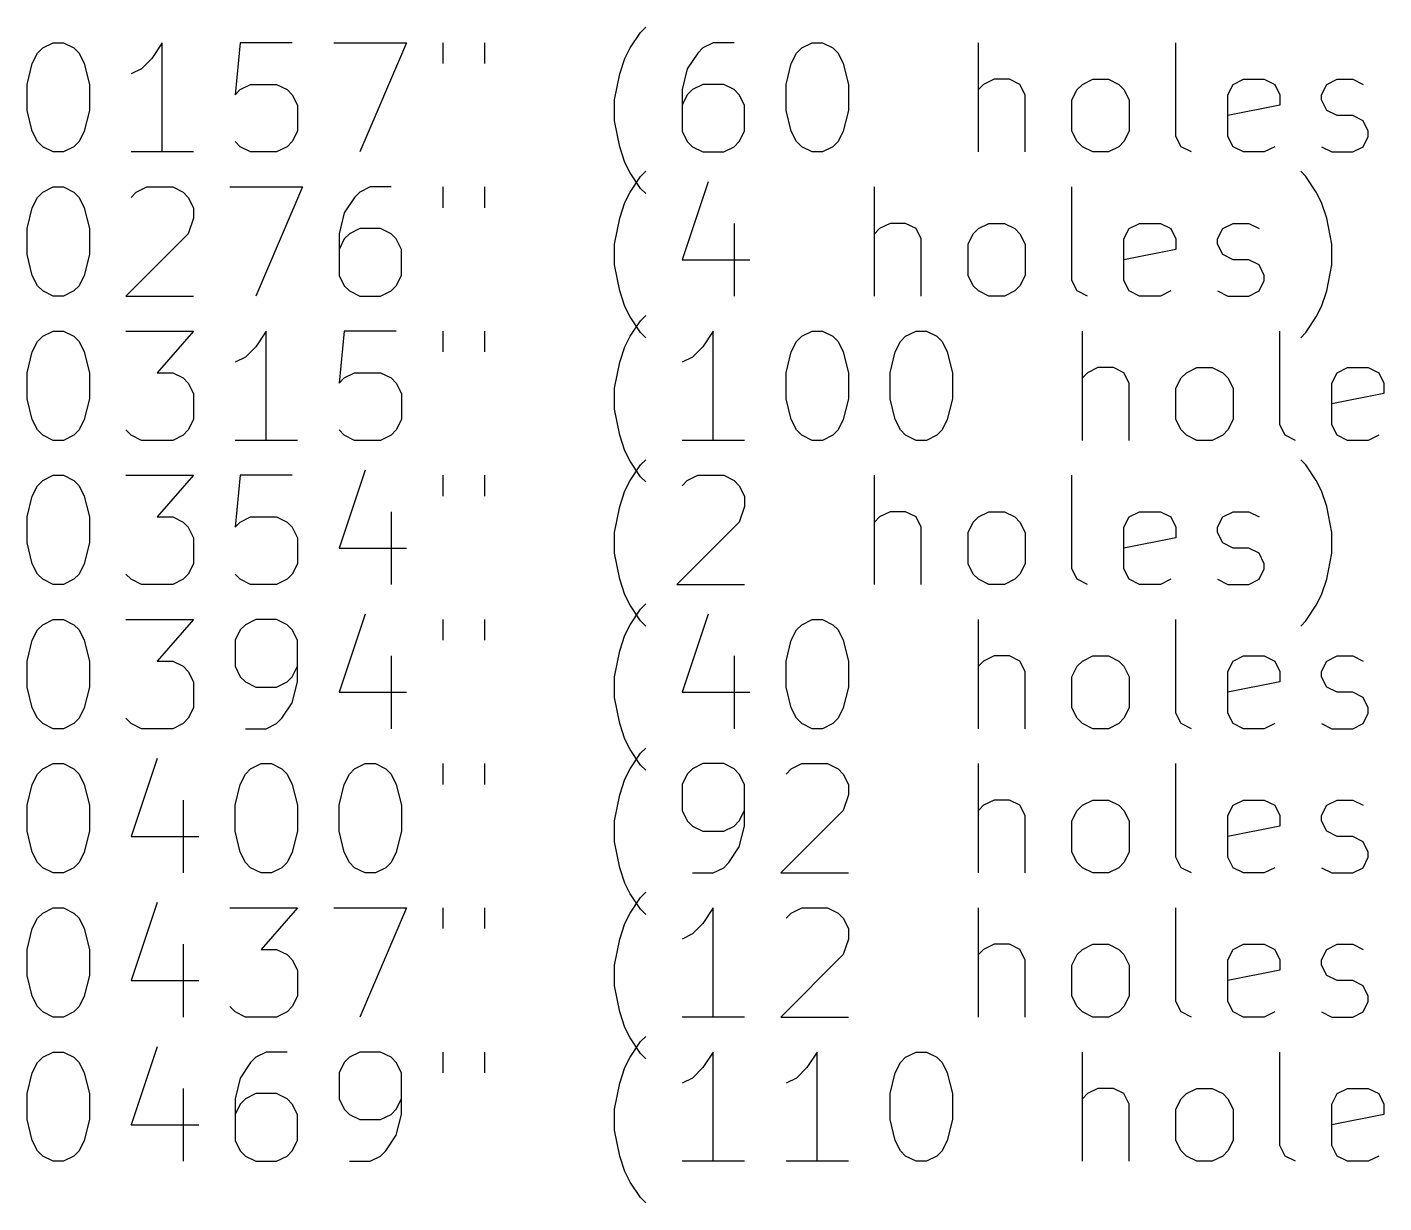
# Model space of a CAD drawing. Extents: x 123 to 224, y -186 to -61.
# Drawn here: x 149.06 to 173.92, y -186.49 to -164.96 of the extents above; entities that cross this region are included whole.
import ezdxf

# ---------------------------------------------------------------- set-up
doc = ezdxf.new("R2010")
doc.units = 0
doc.layers.add('BLACK', color=7, linetype='CONTINUOUS')

msp = doc.modelspace()

# ---------------------------------------------------------------- linework, layer by layer
at = {"layer": 'BLACK', "linetype": 'CONTINUOUS'}
for p, q in [((160.29614, -165.056861), (160.391379, -164.961623)), ((149.343758, -165.342576), (149.534234, -165.247338)), ((149.534234, -165.247338), (149.724711, -165.247338)), ((149.724711, -165.247338), (149.915187, -165.342576)), ((151.534234, -165.247338), (151.343758, -165.533052)), ((151.534234, -167.247338), (151.534234, -165.247338)), ((152.962806, -165.247338), (152.867568, -166.199719)), ((153.915187, -165.247338), (152.962806, -165.247338)), ((154.677092, -165.247338), (156.010425, -165.247338)), ((156.010425, -165.247338), (155.153282, -167.247338)), ((156.677092, -165.247338), (156.677092, -165.62829)), ((157.438997, -165.247338), (157.438997, -165.62829)), ((160.105664, -165.342576), (160.29614, -165.056861)), ((161.629473, -165.247338), (161.438997, -165.342576)), ((162.010426, -165.247338), (161.629473, -165.247338)), ((163.248521, -165.342576), (163.438997, -165.247338)), ((163.438997, -165.247338), (163.629474, -165.247338)), ((163.629474, -165.247338), (163.81995, -165.342576)), ((166.486617, -167.247338), (166.486617, -165.247338)), ((170.105665, -166.961623), (170.105665, -165.247338)), ((149.153282, -165.62829), (149.24852, -165.437814)), ((149.24852, -165.437814), (149.343758, -165.342576)), ((149.915187, -165.342576), (150.010425, -165.437814)), ((150.010425, -165.437814), (150.105663, -165.62829)), ((151.343758, -165.533052), (151.153282, -165.723528)), ((159.915188, -165.818766), (160.010426, -165.533052)), ((160.010426, -165.533052), (160.105664, -165.342576)), ((161.343759, -165.437814), (161.153283, -165.723528)), ((161.438997, -165.342576), (161.343759, -165.437814)), ((163.058045, -165.62829), (163.153283, -165.437814)), ((163.153283, -165.437814), (163.248521, -165.342576)), ((163.81995, -165.342576), (163.915188, -165.437814)), ((163.915188, -165.437814), (164.010426, -165.62829)), ((149.058044, -166.009242), (149.153282, -165.62829)), ((150.105663, -165.62829), (150.200901, -166.009242)), ((151.153282, -165.723528), (150.962806, -165.818766)), ((161.153283, -165.723528), (161.058045, -166.10448)), ((162.962807, -166.009242), (163.058045, -165.62829)), ((164.010426, -165.62829), (164.105664, -166.009242)), ((149.058044, -166.485433), (149.058044, -166.009242)), ((150.200901, -166.009242), (150.200901, -166.485433)), ((152.962806, -166.10448), (153.153282, -166.009242)), ((153.153282, -166.009242), (153.629473, -166.009242)), ((153.629473, -166.009242), (153.819949, -166.10448)), ((159.81995, -166.294957), (159.915188, -165.818766)), ((161.438997, -166.009242), (161.248521, -166.10448)), ((161.81995, -166.009242), (161.438997, -166.009242)), ((162.010426, -166.10448), (161.81995, -166.009242)), ((162.962807, -166.485433), (162.962807, -166.009242)), ((164.105664, -166.009242), (164.105664, -166.485433)), ((166.581855, -166.009242), (166.486617, -166.10448)), ((166.772331, -165.914004), (166.581855, -166.009242)), ((167.058046, -165.914004), (166.772331, -165.914004)), ((167.248522, -166.009242), (167.058046, -165.914004)), ((167.34376, -166.199719), (167.248522, -166.009242)), ((168.296141, -166.10448), (168.391379, -166.009242)), ((168.391379, -166.009242), (168.581855, -165.914004)), ((168.581855, -165.914004), (168.86757, -165.914004)), ((168.86757, -165.914004), (169.058046, -166.009242)), ((169.058046, -166.009242), (169.153284, -166.10448)), ((171.058046, -166.199719), (171.153284, -166.009242)), ((171.153284, -166.009242), (171.34376, -165.914004)), ((171.34376, -165.914004), (171.724713, -165.914004)), ((171.724713, -165.914004), (171.915189, -166.009242)), ((171.915189, -166.009242), (172.010427, -166.199719)), ((172.772332, -166.199719), (172.86757, -166.009242)), ((172.86757, -166.009242), (173.058046, -165.914004)), ((173.058046, -165.914004), (173.34376, -165.914004)), ((173.34376, -165.914004), (173.534237, -166.009242)), ((152.867568, -166.199719), (152.962806, -166.10448)), ((153.819949, -166.10448), (153.915187, -166.199719)), ((153.915187, -166.199719), (154.010425, -166.390195)), ((161.058045, -166.10448), (161.058045, -166.866385)), ((161.153283, -166.199719), (161.058045, -166.390195)), ((161.248521, -166.10448), (161.153283, -166.199719)), ((162.105664, -166.199719), (162.010426, -166.10448)), ((162.200902, -166.390195), (162.105664, -166.199719)), ((167.34376, -167.247338), (167.34376, -166.199719)), ((168.200903, -166.294957), (168.296141, -166.10448)), ((169.153284, -166.10448), (169.248522, -166.294957)), ((171.058046, -166.961623), (171.058046, -166.199719)), ((172.010427, -166.199719), (172.010427, -166.390195)), ((172.772332, -166.294957), (172.772332, -166.199719)), ((149.153282, -166.866385), (149.058044, -166.485433)), ((150.200901, -166.485433), (150.105663, -166.866385)), ((154.010425, -166.390195), (154.010425, -166.866385)), ((159.81995, -166.675909), (159.81995, -166.294957)), ((162.200902, -166.866385), (162.200902, -166.390195)), ((163.058045, -166.866385), (162.962807, -166.485433)), ((164.105664, -166.485433), (164.010426, -166.866385)), ((168.200903, -166.866385), (168.200903, -166.294957)), ((169.248522, -166.294957), (169.248522, -166.866385)), ((172.010427, -166.390195), (171.058046, -166.580671)), ((172.86757, -166.485433), (172.772332, -166.294957)), ((173.058046, -166.580671), (172.86757, -166.485433)), ((159.915188, -167.1521), (159.81995, -166.675909)), ((173.34376, -166.580671), (173.058046, -166.580671)), ((173.534237, -166.675909), (173.34376, -166.580671)), ((173.629475, -166.866385), (173.534237, -166.675909)), ((149.24852, -167.056861), (149.153282, -166.866385)), ((150.105663, -166.866385), (150.010425, -167.056861)), ((154.010425, -166.866385), (153.915187, -167.056861)), ((161.058045, -166.866385), (161.153283, -167.056861)), ((162.105664, -167.056861), (162.200902, -166.866385)), ((163.153283, -167.056861), (163.058045, -166.866385)), ((164.010426, -166.866385), (163.915188, -167.056861)), ((168.296141, -167.056861), (168.200903, -166.866385)), ((169.248522, -166.866385), (169.153284, -167.056861)), ((170.200903, -167.1521), (170.105665, -166.961623)), ((171.153284, -167.1521), (171.058046, -166.961623)), ((173.534237, -167.1521), (173.629475, -166.961623)), ((173.629475, -166.961623), (173.629475, -166.866385)), ((149.343758, -167.1521), (149.24852, -167.056861)), ((149.534234, -167.247338), (149.343758, -167.1521)), ((149.724711, -167.247338), (149.534234, -167.247338)), ((149.915187, -167.1521), (149.724711, -167.247338)), ((150.010425, -167.056861), (149.915187, -167.1521)), ((152.105663, -167.247338), (150.962806, -167.247338)), ((152.962806, -167.1521), (152.867568, -167.056861)), ((153.153282, -167.247338), (152.962806, -167.1521)), ((153.629473, -167.247338), (153.153282, -167.247338)), ((153.819949, -167.1521), (153.629473, -167.247338)), ((153.915187, -167.056861), (153.819949, -167.1521)), ((160.010426, -167.437814), (159.915188, -167.1521)), ((161.153283, -167.056861), (161.248521, -167.1521)), ((161.248521, -167.1521), (161.438997, -167.247338)), ((161.438997, -167.247338), (161.81995, -167.247338)), ((161.81995, -167.247338), (162.010426, -167.1521)), ((162.010426, -167.1521), (162.105664, -167.056861)), ((163.248521, -167.1521), (163.153283, -167.056861)), ((163.438997, -167.247338), (163.248521, -167.1521)), ((163.629474, -167.247338), (163.438997, -167.247338)), ((163.81995, -167.1521), (163.629474, -167.247338)), ((163.915188, -167.056861), (163.81995, -167.1521)), ((168.391379, -167.1521), (168.296141, -167.056861)), ((168.581855, -167.247338), (168.391379, -167.1521)), ((168.86757, -167.247338), (168.581855, -167.247338)), ((169.058046, -167.1521), (168.86757, -167.247338)), ((169.153284, -167.056861), (169.058046, -167.1521)), ((170.391379, -167.247338), (170.200903, -167.1521)), ((171.34376, -167.247338), (171.153284, -167.1521)), ((171.724713, -167.247338), (171.34376, -167.247338)), ((171.915189, -167.1521), (171.724713, -167.247338)), ((172.772332, -167.1521), (172.962808, -167.247338)), ((172.962808, -167.247338), (173.34376, -167.247338)), ((173.34376, -167.247338), (173.534237, -167.1521)), ((160.105664, -167.62829), (160.010426, -167.437814)), ((160.29614, -167.914004), (160.105664, -167.62829)), ((160.105664, -167.982576), (160.29614, -167.696861)), ((160.29614, -167.696861), (160.391379, -167.601623)), ((172.486618, -167.696861), (172.39138, -167.601623)), ((172.677094, -167.982576), (172.486618, -167.696861)), ((149.24852, -168.077814), (149.343758, -167.982576)), ((149.343758, -167.982576), (149.534234, -167.887338)), ((149.534234, -167.887338), (149.724711, -167.887338)), ((149.724711, -167.887338), (149.915187, -167.982576)), ((149.915187, -167.982576), (150.010425, -168.077814)), ((150.962806, -168.077814), (151.058044, -167.982576)), ((151.058044, -167.982576), (151.24852, -167.887338)), ((151.24852, -167.887338), (151.724711, -167.887338)), ((151.724711, -167.887338), (151.915187, -167.982576)), ((151.915187, -167.982576), (152.010425, -168.077814)), ((152.77233, -167.887338), (154.105663, -167.887338)), ((154.105663, -167.887338), (153.24852, -169.887338)), ((155.153282, -167.982576), (155.058044, -168.077814)), ((155.343758, -167.887338), (155.153282, -167.982576)), ((155.724711, -167.887338), (155.343758, -167.887338)), ((156.677092, -167.887338), (156.677092, -168.26829)), ((157.438997, -167.887338), (157.438997, -168.26829)), ((160.010426, -168.173052), (160.105664, -167.982576)), ((160.391379, -168.009242), (160.29614, -167.914004)), ((161.534235, -167.7921), (161.058045, -169.220671)), ((164.581855, -169.887338), (164.581855, -167.887338)), ((168.200903, -169.601623), (168.200903, -167.887338)), ((172.772332, -168.173052), (172.677094, -167.982576)), ((149.058044, -168.649242), (149.153282, -168.26829)), ((149.153282, -168.26829), (149.24852, -168.077814)), ((150.010425, -168.077814), (150.105663, -168.26829)), ((150.105663, -168.26829), (150.200901, -168.649242)), ((152.010425, -168.077814), (152.105663, -168.26829)), ((152.105663, -168.26829), (152.105663, -168.458766)), ((155.058044, -168.077814), (154.867568, -168.363528)), ((159.915188, -168.458766), (160.010426, -168.173052)), ((172.86757, -168.458766), (172.772332, -168.173052)), ((152.105663, -168.458766), (152.010425, -168.74448)), ((154.867568, -168.363528), (154.77233, -168.74448)), ((159.81995, -168.934957), (159.915188, -168.458766)), ((172.962808, -168.934957), (172.86757, -168.458766)), ((149.058044, -169.125433), (149.058044, -168.649242)), ((150.200901, -168.649242), (150.200901, -169.125433)), ((152.010425, -168.74448), (150.867568, -169.887338)), ((154.77233, -168.74448), (154.77233, -169.506385)), ((154.962806, -168.74448), (154.867568, -168.839719)), ((155.153282, -168.649242), (154.962806, -168.74448)), ((155.534235, -168.649242), (155.153282, -168.649242)), ((155.724711, -168.74448), (155.534235, -168.649242)), ((155.819949, -168.839719), (155.724711, -168.74448)), ((162.010426, -168.554004), (162.010426, -169.887338)), ((164.677093, -168.649242), (164.581855, -168.74448)), ((164.867569, -168.554004), (164.677093, -168.649242)), ((165.153284, -168.554004), (164.867569, -168.554004)), ((165.34376, -168.649242), (165.153284, -168.554004)), ((165.438998, -168.839719), (165.34376, -168.649242)), ((166.296141, -168.934957), (166.391379, -168.74448)), ((166.391379, -168.74448), (166.486617, -168.649242)), ((166.486617, -168.649242), (166.677093, -168.554004)), ((166.677093, -168.554004), (166.962808, -168.554004)), ((166.962808, -168.554004), (167.153284, -168.649242)), ((167.153284, -168.649242), (167.248522, -168.74448)), ((167.248522, -168.74448), (167.34376, -168.934957)), ((169.153284, -168.839719), (169.248522, -168.649242)), ((169.248522, -168.649242), (169.438998, -168.554004)), ((169.438998, -168.554004), (169.819951, -168.554004)), ((169.819951, -168.554004), (170.010427, -168.649242)), ((170.010427, -168.649242), (170.105665, -168.839719)), ((170.86757, -168.839719), (170.962808, -168.649242)), ((170.962808, -168.649242), (171.153284, -168.554004)), ((171.153284, -168.554004), (171.438998, -168.554004)), ((171.438998, -168.554004), (171.629475, -168.649242)), ((154.867568, -168.839719), (154.77233, -169.030195)), ((155.915187, -169.030195), (155.819949, -168.839719)), ((159.81995, -169.315909), (159.81995, -168.934957)), ((165.438998, -169.887338), (165.438998, -168.839719)), ((166.296141, -169.506385), (166.296141, -168.934957)), ((167.34376, -168.934957), (167.34376, -169.506385)), ((169.153284, -169.601623), (169.153284, -168.839719)), ((170.105665, -168.839719), (170.105665, -169.030195)), ((170.86757, -168.934957), (170.86757, -168.839719)), ((170.962808, -169.125433), (170.86757, -168.934957)), ((172.962808, -169.315909), (172.962808, -168.934957)), ((149.153282, -169.506385), (149.058044, -169.125433)), ((150.200901, -169.125433), (150.105663, -169.506385)), ((155.915187, -169.506385), (155.915187, -169.030195)), ((161.058045, -169.220671), (162.29614, -169.220671)), ((170.105665, -169.030195), (169.153284, -169.220671)), ((171.153284, -169.220671), (170.962808, -169.125433)), ((171.438998, -169.220671), (171.153284, -169.220671)), ((171.629475, -169.315909), (171.438998, -169.220671)), ((149.24852, -169.696861), (149.153282, -169.506385)), ((150.105663, -169.506385), (150.010425, -169.696861)), ((154.77233, -169.506385), (154.867568, -169.696861)), ((155.819949, -169.696861), (155.915187, -169.506385)), ((159.915188, -169.7921), (159.81995, -169.315909)), ((166.391379, -169.696861), (166.296141, -169.506385)), ((167.34376, -169.506385), (167.248522, -169.696861)), ((171.724713, -169.506385), (171.629475, -169.315909)), ((171.724713, -169.601623), (171.724713, -169.506385)), ((172.86757, -169.7921), (172.962808, -169.315909)), ((149.343758, -169.7921), (149.24852, -169.696861)), ((150.010425, -169.696861), (149.915187, -169.7921)), ((154.867568, -169.696861), (154.962806, -169.7921)), ((155.724711, -169.7921), (155.819949, -169.696861)), ((166.486617, -169.7921), (166.391379, -169.696861)), ((167.248522, -169.696861), (167.153284, -169.7921)), ((168.296141, -169.7921), (168.200903, -169.601623)), ((169.248522, -169.7921), (169.153284, -169.601623)), ((171.629475, -169.7921), (171.724713, -169.601623)), ((149.534234, -169.887338), (149.343758, -169.7921)), ((149.724711, -169.887338), (149.534234, -169.887338)), ((149.915187, -169.7921), (149.724711, -169.887338)), ((150.867568, -169.887338), (152.105663, -169.887338)), ((154.962806, -169.7921), (155.153282, -169.887338)), ((155.153282, -169.887338), (155.534235, -169.887338)), ((155.534235, -169.887338), (155.724711, -169.7921)), ((160.010426, -170.077814), (159.915188, -169.7921)), ((166.677093, -169.887338), (166.486617, -169.7921)), ((166.962808, -169.887338), (166.677093, -169.887338)), ((167.153284, -169.7921), (166.962808, -169.887338)), ((168.486617, -169.887338), (168.296141, -169.7921)), ((169.438998, -169.887338), (169.248522, -169.7921)), ((169.819951, -169.887338), (169.438998, -169.887338)), ((170.010427, -169.7921), (169.819951, -169.887338)), ((170.86757, -169.7921), (171.058046, -169.887338)), ((171.058046, -169.887338), (171.438998, -169.887338)), ((171.438998, -169.887338), (171.629475, -169.7921)), ((172.772332, -170.077814), (172.86757, -169.7921)), ((160.105664, -170.26829), (160.010426, -170.077814)), ((160.29614, -170.554004), (160.105664, -170.26829)), ((160.29614, -170.336861), (160.391379, -170.241623)), ((172.486618, -170.554004), (172.677094, -170.26829)), ((172.677094, -170.26829), (172.772332, -170.077814)), ((160.105664, -170.622576), (160.29614, -170.336861)), ((149.153282, -170.90829), (149.24852, -170.717814)), ((149.24852, -170.717814), (149.343758, -170.622576)), ((149.343758, -170.622576), (149.534234, -170.527338)), ((149.534234, -170.527338), (149.724711, -170.527338)), ((149.724711, -170.527338), (149.915187, -170.622576)), ((149.915187, -170.622576), (150.010425, -170.717814)), ((150.010425, -170.717814), (150.105663, -170.90829)), ((150.867568, -170.527338), (152.105663, -170.527338)), ((152.105663, -170.527338), (151.438996, -171.289242)), ((153.438996, -170.527338), (153.24852, -170.813052)), ((153.438996, -172.527338), (153.438996, -170.527338)), ((154.867568, -170.527338), (154.77233, -171.479719)), ((155.819949, -170.527338), (154.867568, -170.527338)), ((156.677092, -170.527338), (156.677092, -170.90829)), ((157.438997, -170.527338), (157.438997, -170.90829)), ((160.010426, -170.813052), (160.105664, -170.622576)), ((160.391379, -170.649242), (160.29614, -170.554004)), ((161.629473, -170.527338), (161.438997, -170.813052)), ((161.629473, -172.527338), (161.629473, -170.527338)), ((163.058045, -170.90829), (163.153283, -170.717814)), ((163.153283, -170.717814), (163.248521, -170.622576)), ((163.248521, -170.622576), (163.438997, -170.527338)), ((163.438997, -170.527338), (163.629474, -170.527338)), ((163.629474, -170.527338), (163.81995, -170.622576)), ((163.81995, -170.622576), (163.915188, -170.717814)), ((163.915188, -170.717814), (164.010426, -170.90829)), ((164.962807, -170.90829), (165.058045, -170.717814)), ((165.058045, -170.717814), (165.153283, -170.622576)), ((165.153283, -170.622576), (165.343759, -170.527338)), ((165.343759, -170.527338), (165.534236, -170.527338)), ((165.534236, -170.527338), (165.724712, -170.622576)), ((165.724712, -170.622576), (165.81995, -170.717814)), ((165.81995, -170.717814), (165.915188, -170.90829)), ((168.391379, -172.527338), (168.391379, -170.527338)), ((172.010427, -172.241623), (172.010427, -170.527338)), ((172.39138, -170.649242), (172.486618, -170.554004)), ((149.058044, -171.289242), (149.153282, -170.90829)), ((150.105663, -170.90829), (150.200901, -171.289242)), ((153.058044, -171.003528), (152.867568, -171.098766)), ((153.24852, -170.813052), (153.058044, -171.003528)), ((159.915188, -171.098766), (160.010426, -170.813052)), ((161.248521, -171.003528), (161.058045, -171.098766)), ((161.438997, -170.813052), (161.248521, -171.003528)), ((162.962807, -171.289242), (163.058045, -170.90829)), ((164.010426, -170.90829), (164.105664, -171.289242)), ((164.867569, -171.289242), (164.962807, -170.90829)), ((165.915188, -170.90829), (166.010426, -171.289242)), ((159.81995, -171.574957), (159.915188, -171.098766)), ((168.677093, -171.194004), (168.486617, -171.289242)), ((168.962808, -171.194004), (168.677093, -171.194004)), ((169.153284, -171.289242), (168.962808, -171.194004)), ((170.296141, -171.289242), (170.486617, -171.194004)), ((170.486617, -171.194004), (170.772332, -171.194004)), ((170.772332, -171.194004), (170.962808, -171.289242)), ((173.058046, -171.289242), (173.248522, -171.194004)), ((173.248522, -171.194004), (173.629475, -171.194004)), ((173.629475, -171.194004), (173.819951, -171.289242)), ((149.058044, -171.765433), (149.058044, -171.289242)), ((150.200901, -171.289242), (150.200901, -171.765433)), ((151.438996, -171.289242), (151.724711, -171.289242)), ((151.724711, -171.289242), (151.915187, -171.38448)), ((151.915187, -171.38448), (152.010425, -171.479719)), ((152.010425, -171.479719), (152.105663, -171.670195)), ((154.77233, -171.479719), (154.867568, -171.38448)), ((154.867568, -171.38448), (155.058044, -171.289242)), ((155.058044, -171.289242), (155.534235, -171.289242)), ((155.534235, -171.289242), (155.724711, -171.38448)), ((155.724711, -171.38448), (155.819949, -171.479719)), ((155.819949, -171.479719), (155.915187, -171.670195)), ((162.962807, -171.765433), (162.962807, -171.289242)), ((164.105664, -171.289242), (164.105664, -171.765433)), ((164.867569, -171.765433), (164.867569, -171.289242)), ((166.010426, -171.289242), (166.010426, -171.765433)), ((168.486617, -171.289242), (168.391379, -171.38448)), ((169.248522, -171.479719), (169.153284, -171.289242)), ((169.248522, -172.527338), (169.248522, -171.479719)), ((170.105665, -171.574957), (170.200903, -171.38448)), ((170.200903, -171.38448), (170.296141, -171.289242)), ((170.962808, -171.289242), (171.058046, -171.38448)), ((171.058046, -171.38448), (171.153284, -171.574957)), ((172.962808, -171.479719), (173.058046, -171.289242)), ((172.962808, -172.241623), (172.962808, -171.479719)), ((173.819951, -171.289242), (173.915189, -171.479719)), ((173.915189, -171.479719), (173.915189, -171.670195)), ((152.105663, -171.670195), (152.105663, -172.146385)), ((155.915187, -171.670195), (155.915187, -172.146385)), ((159.81995, -171.955909), (159.81995, -171.574957)), ((170.105665, -172.146385), (170.105665, -171.574957)), ((171.153284, -171.574957), (171.153284, -172.146385)), ((173.915189, -171.670195), (172.962808, -171.860671)), ((149.153282, -172.146385), (149.058044, -171.765433)), ((150.200901, -171.765433), (150.105663, -172.146385)), ((159.915188, -172.4321), (159.81995, -171.955909)), ((163.058045, -172.146385), (162.962807, -171.765433)), ((164.105664, -171.765433), (164.010426, -172.146385)), ((164.962807, -172.146385), (164.867569, -171.765433)), ((166.010426, -171.765433), (165.915188, -172.146385)), ((149.24852, -172.336861), (149.153282, -172.146385)), ((150.105663, -172.146385), (150.010425, -172.336861)), ((152.105663, -172.146385), (152.010425, -172.336861)), ((155.915187, -172.146385), (155.819949, -172.336861)), ((163.153283, -172.336861), (163.058045, -172.146385)), ((164.010426, -172.146385), (163.915188, -172.336861)), ((165.058045, -172.336861), (164.962807, -172.146385)), ((165.915188, -172.146385), (165.81995, -172.336861)), ((170.200903, -172.336861), (170.105665, -172.146385)), ((171.153284, -172.146385), (171.058046, -172.336861)), ((172.105665, -172.4321), (172.010427, -172.241623)), ((173.058046, -172.4321), (172.962808, -172.241623)), ((149.343758, -172.4321), (149.24852, -172.336861)), ((149.534234, -172.527338), (149.343758, -172.4321)), ((149.915187, -172.4321), (149.724711, -172.527338)), ((150.010425, -172.336861), (149.915187, -172.4321)), ((150.962806, -172.4321), (150.867568, -172.336861)), ((151.153282, -172.527338), (150.962806, -172.4321)), ((151.915187, -172.4321), (151.724711, -172.527338)), ((152.010425, -172.336861), (151.915187, -172.4321)), ((154.867568, -172.4321), (154.77233, -172.336861)), ((155.058044, -172.527338), (154.867568, -172.4321)), ((155.724711, -172.4321), (155.534235, -172.527338)), ((155.819949, -172.336861), (155.724711, -172.4321)), ((160.010426, -172.717814), (159.915188, -172.4321)), ((163.248521, -172.4321), (163.153283, -172.336861)), ((163.438997, -172.527338), (163.248521, -172.4321)), ((163.81995, -172.4321), (163.629474, -172.527338)), ((163.915188, -172.336861), (163.81995, -172.4321)), ((165.153283, -172.4321), (165.058045, -172.336861)), ((165.343759, -172.527338), (165.153283, -172.4321)), ((165.724712, -172.4321), (165.534236, -172.527338)), ((165.81995, -172.336861), (165.724712, -172.4321)), ((170.296141, -172.4321), (170.200903, -172.336861)), ((170.486617, -172.527338), (170.296141, -172.4321)), ((170.962808, -172.4321), (170.772332, -172.527338)), ((171.058046, -172.336861), (170.962808, -172.4321)), ((172.296141, -172.527338), (172.105665, -172.4321)), ((173.248522, -172.527338), (173.058046, -172.4321)), ((173.819951, -172.4321), (173.629475, -172.527338)), ((149.724711, -172.527338), (149.534234, -172.527338)), ((151.724711, -172.527338), (151.153282, -172.527338)), ((154.010425, -172.527338), (152.867568, -172.527338)), ((155.534235, -172.527338), (155.058044, -172.527338)), ((160.105664, -172.90829), (160.010426, -172.717814)), ((162.200902, -172.527338), (161.058045, -172.527338)), ((163.629474, -172.527338), (163.438997, -172.527338)), ((165.534236, -172.527338), (165.343759, -172.527338)), ((170.772332, -172.527338), (170.486617, -172.527338)), ((173.629475, -172.527338), (173.248522, -172.527338)), ((160.29614, -173.194004), (160.105664, -172.90829)), ((160.105664, -173.262576), (160.29614, -172.976861)), ((160.29614, -172.976861), (160.391379, -172.881623)), ((172.486618, -172.976861), (172.39138, -172.881623)), ((172.677094, -173.262576), (172.486618, -172.976861)), ((149.343758, -173.262576), (149.534234, -173.167338)), ((149.534234, -173.167338), (149.724711, -173.167338)), ((149.724711, -173.167338), (149.915187, -173.262576)), ((150.867568, -173.167338), (152.105663, -173.167338)), ((152.105663, -173.167338), (151.438996, -173.929242)), ((152.962806, -173.167338), (152.867568, -174.119719)), ((153.915187, -173.167338), (152.962806, -173.167338)), ((155.24852, -173.0721), (154.77233, -174.500671)), ((156.677092, -173.167338), (156.677092, -173.54829)), ((157.438997, -173.167338), (157.438997, -173.54829)), ((160.391379, -173.289242), (160.29614, -173.194004)), ((161.153283, -173.262576), (161.343759, -173.167338)), ((161.343759, -173.167338), (161.81995, -173.167338)), ((161.81995, -173.167338), (162.010426, -173.262576)), ((164.581855, -175.167338), (164.581855, -173.167338)), ((168.200903, -174.881623), (168.200903, -173.167338)), ((149.153282, -173.54829), (149.24852, -173.357814)), ((149.24852, -173.357814), (149.343758, -173.262576)), ((149.915187, -173.262576), (150.010425, -173.357814)), ((150.010425, -173.357814), (150.105663, -173.54829)), ((159.915188, -173.738766), (160.010426, -173.453052)), ((160.010426, -173.453052), (160.105664, -173.262576)), ((161.058045, -173.357814), (161.153283, -173.262576)), ((162.010426, -173.262576), (162.105664, -173.357814)), ((162.105664, -173.357814), (162.200902, -173.54829)), ((172.772332, -173.453052), (172.677094, -173.262576)), ((172.86757, -173.738766), (172.772332, -173.453052)), ((149.058044, -173.929242), (149.153282, -173.54829)), ((150.105663, -173.54829), (150.200901, -173.929242)), ((159.81995, -174.214957), (159.915188, -173.738766)), ((162.200902, -173.738766), (162.105664, -174.02448)), ((162.200902, -173.54829), (162.200902, -173.738766)), ((172.962808, -174.214957), (172.86757, -173.738766)), ((149.058044, -174.405433), (149.058044, -173.929242)), ((150.200901, -173.929242), (150.200901, -174.405433)), ((151.438996, -173.929242), (151.724711, -173.929242)), ((151.724711, -173.929242), (151.915187, -174.02448)), ((152.962806, -174.02448), (153.153282, -173.929242)), ((153.153282, -173.929242), (153.629473, -173.929242)), ((153.629473, -173.929242), (153.819949, -174.02448)), ((155.724711, -173.834004), (155.724711, -175.167338)), ((164.677093, -173.929242), (164.581855, -174.02448)), ((164.867569, -173.834004), (164.677093, -173.929242)), ((165.153284, -173.834004), (164.867569, -173.834004)), ((165.34376, -173.929242), (165.153284, -173.834004)), ((165.438998, -174.119719), (165.34376, -173.929242)), ((166.391379, -174.02448), (166.486617, -173.929242)), ((166.486617, -173.929242), (166.677093, -173.834004)), ((166.677093, -173.834004), (166.962808, -173.834004)), ((166.962808, -173.834004), (167.153284, -173.929242)), ((167.153284, -173.929242), (167.248522, -174.02448)), ((169.153284, -174.119719), (169.248522, -173.929242)), ((169.248522, -173.929242), (169.438998, -173.834004)), ((169.438998, -173.834004), (169.819951, -173.834004)), ((169.819951, -173.834004), (170.010427, -173.929242)), ((170.010427, -173.929242), (170.105665, -174.119719)), ((170.86757, -174.119719), (170.962808, -173.929242)), ((170.962808, -173.929242), (171.153284, -173.834004)), ((171.153284, -173.834004), (171.438998, -173.834004)), ((171.438998, -173.834004), (171.629475, -173.929242)), ((151.915187, -174.02448), (152.010425, -174.119719)), ((152.010425, -174.119719), (152.105663, -174.310195)), ((152.867568, -174.119719), (152.962806, -174.02448)), ((153.819949, -174.02448), (153.915187, -174.119719)), ((153.915187, -174.119719), (154.010425, -174.310195)), ((159.81995, -174.595909), (159.81995, -174.214957)), ((162.105664, -174.02448), (160.962807, -175.167338)), ((165.438998, -175.167338), (165.438998, -174.119719)), ((166.296141, -174.214957), (166.391379, -174.02448)), ((166.296141, -174.786385), (166.296141, -174.214957)), ((167.248522, -174.02448), (167.34376, -174.214957)), ((167.34376, -174.214957), (167.34376, -174.786385)), ((169.153284, -174.881623), (169.153284, -174.119719)), ((170.105665, -174.119719), (170.105665, -174.310195)), ((170.86757, -174.214957), (170.86757, -174.119719)), ((170.962808, -174.405433), (170.86757, -174.214957)), ((172.962808, -174.595909), (172.962808, -174.214957)), ((149.153282, -174.786385), (149.058044, -174.405433)), ((150.200901, -174.405433), (150.105663, -174.786385)), ((152.105663, -174.310195), (152.105663, -174.786385)), ((154.010425, -174.310195), (154.010425, -174.786385)), ((170.105665, -174.310195), (169.153284, -174.500671)), ((171.153284, -174.500671), (170.962808, -174.405433)), ((154.77233, -174.500671), (156.010425, -174.500671)), ((159.915188, -175.0721), (159.81995, -174.595909)), ((171.438998, -174.500671), (171.153284, -174.500671)), ((171.629475, -174.595909), (171.438998, -174.500671)), ((171.724713, -174.786385), (171.629475, -174.595909)), ((172.86757, -175.0721), (172.962808, -174.595909)), ((149.24852, -174.976861), (149.153282, -174.786385)), ((149.343758, -175.0721), (149.24852, -174.976861)), ((150.010425, -174.976861), (149.915187, -175.0721)), ((150.105663, -174.786385), (150.010425, -174.976861)), ((150.962806, -175.0721), (150.867568, -174.976861)), ((152.010425, -174.976861), (151.915187, -175.0721)), ((152.105663, -174.786385), (152.010425, -174.976861)), ((152.962806, -175.0721), (152.867568, -174.976861)), ((153.915187, -174.976861), (153.819949, -175.0721)), ((154.010425, -174.786385), (153.915187, -174.976861)), ((166.391379, -174.976861), (166.296141, -174.786385)), ((166.486617, -175.0721), (166.391379, -174.976861)), ((167.248522, -174.976861), (167.153284, -175.0721)), ((167.34376, -174.786385), (167.248522, -174.976861)), ((168.296141, -175.0721), (168.200903, -174.881623)), ((169.248522, -175.0721), (169.153284, -174.881623)), ((171.629475, -175.0721), (171.724713, -174.881623)), ((171.724713, -174.881623), (171.724713, -174.786385)), ((149.534234, -175.167338), (149.343758, -175.0721)), ((149.724711, -175.167338), (149.534234, -175.167338)), ((149.915187, -175.0721), (149.724711, -175.167338)), ((151.153282, -175.167338), (150.962806, -175.0721)), ((151.724711, -175.167338), (151.153282, -175.167338)), ((151.915187, -175.0721), (151.724711, -175.167338)), ((153.153282, -175.167338), (152.962806, -175.0721)), ((153.629473, -175.167338), (153.153282, -175.167338)), ((153.819949, -175.0721), (153.629473, -175.167338)), ((160.010426, -175.357814), (159.915188, -175.0721)), ((160.962807, -175.167338), (162.200902, -175.167338)), ((166.677093, -175.167338), (166.486617, -175.0721)), ((166.962808, -175.167338), (166.677093, -175.167338)), ((167.153284, -175.0721), (166.962808, -175.167338)), ((168.486617, -175.167338), (168.296141, -175.0721)), ((169.438998, -175.167338), (169.248522, -175.0721)), ((169.819951, -175.167338), (169.438998, -175.167338)), ((170.010427, -175.0721), (169.819951, -175.167338)), ((170.86757, -175.0721), (171.058046, -175.167338)), ((171.058046, -175.167338), (171.438998, -175.167338)), ((171.438998, -175.167338), (171.629475, -175.0721)), ((172.772332, -175.357814), (172.86757, -175.0721)), ((160.105664, -175.54829), (160.010426, -175.357814)), ((172.677094, -175.54829), (172.772332, -175.357814)), ((155.24852, -175.7121), (154.77233, -177.140671)), ((160.29614, -175.834004), (160.105664, -175.54829)), ((160.105664, -175.902576), (160.29614, -175.616861)), ((160.29614, -175.616861), (160.391379, -175.521623)), ((161.534235, -175.7121), (161.058045, -177.140671)), ((172.486618, -175.834004), (172.677094, -175.54829)), ((149.24852, -175.997814), (149.343758, -175.902576)), ((149.343758, -175.902576), (149.534234, -175.807338)), ((149.534234, -175.807338), (149.724711, -175.807338)), ((149.724711, -175.807338), (149.915187, -175.902576)), ((149.915187, -175.902576), (150.010425, -175.997814)), ((150.867568, -175.807338), (152.105663, -175.807338)), ((152.105663, -175.807338), (151.438996, -176.569242)), ((153.058044, -175.902576), (152.962806, -175.997814)), ((153.24852, -175.807338), (153.058044, -175.902576)), ((153.629473, -175.807338), (153.24852, -175.807338)), ((153.819949, -175.902576), (153.629473, -175.807338)), ((153.915187, -175.997814), (153.819949, -175.902576)), ((156.677092, -175.807338), (156.677092, -176.18829)), ((157.438997, -175.807338), (157.438997, -176.18829)), ((160.010426, -176.093052), (160.105664, -175.902576)), ((160.391379, -175.929242), (160.29614, -175.834004)), ((163.153283, -175.997814), (163.248521, -175.902576)), ((163.248521, -175.902576), (163.438997, -175.807338)), ((163.438997, -175.807338), (163.629474, -175.807338)), ((163.629474, -175.807338), (163.81995, -175.902576)), ((163.81995, -175.902576), (163.915188, -175.997814)), ((166.486617, -177.807338), (166.486617, -175.807338)), ((170.105665, -177.521623), (170.105665, -175.807338)), ((172.39138, -175.929242), (172.486618, -175.834004)), ((149.058044, -176.569242), (149.153282, -176.18829)), ((149.153282, -176.18829), (149.24852, -175.997814)), ((150.010425, -175.997814), (150.105663, -176.18829)), ((150.105663, -176.18829), (150.200901, -176.569242)), ((152.962806, -175.997814), (152.867568, -176.18829)), ((152.867568, -176.18829), (152.867568, -176.66448)), ((154.010425, -176.18829), (153.915187, -175.997814)), ((154.010425, -176.950195), (154.010425, -176.18829)), ((159.915188, -176.378766), (160.010426, -176.093052)), ((162.962807, -176.569242), (163.058045, -176.18829)), ((163.058045, -176.18829), (163.153283, -175.997814)), ((163.915188, -175.997814), (164.010426, -176.18829)), ((164.010426, -176.18829), (164.105664, -176.569242)), ((155.724711, -176.474004), (155.724711, -177.807338)), ((159.81995, -176.854957), (159.915188, -176.378766)), ((162.010426, -176.474004), (162.010426, -177.807338)), ((166.772331, -176.474004), (166.581855, -176.569242)), ((167.058046, -176.474004), (166.772331, -176.474004)), ((167.248522, -176.569242), (167.058046, -176.474004)), ((168.391379, -176.569242), (168.581855, -176.474004)), ((168.581855, -176.474004), (168.86757, -176.474004)), ((168.86757, -176.474004), (169.058046, -176.569242)), ((171.153284, -176.569242), (171.34376, -176.474004)), ((171.34376, -176.474004), (171.724713, -176.474004)), ((171.724713, -176.474004), (171.915189, -176.569242)), ((172.86757, -176.569242), (173.058046, -176.474004)), ((173.058046, -176.474004), (173.34376, -176.474004)), ((173.34376, -176.474004), (173.534237, -176.569242)), ((149.058044, -177.045433), (149.058044, -176.569242)), ((150.200901, -176.569242), (150.200901, -177.045433)), ((151.438996, -176.569242), (151.724711, -176.569242)), ((151.724711, -176.569242), (151.915187, -176.66448)), ((151.915187, -176.66448), (152.010425, -176.759719)), ((152.867568, -176.66448), (152.962806, -176.854957)), ((153.915187, -176.854957), (154.010425, -176.66448)), ((162.962807, -177.045433), (162.962807, -176.569242)), ((164.105664, -176.569242), (164.105664, -177.045433)), ((166.581855, -176.569242), (166.486617, -176.66448)), ((167.34376, -176.759719), (167.248522, -176.569242)), ((168.200903, -176.854957), (168.296141, -176.66448)), ((168.296141, -176.66448), (168.391379, -176.569242)), ((169.058046, -176.569242), (169.153284, -176.66448)), ((169.153284, -176.66448), (169.248522, -176.854957)), ((171.058046, -176.759719), (171.153284, -176.569242)), ((171.915189, -176.569242), (172.010427, -176.759719)), ((172.772332, -176.759719), (172.86757, -176.569242)), ((152.010425, -176.759719), (152.105663, -176.950195)), ((152.105663, -176.950195), (152.105663, -177.426385)), ((152.962806, -176.854957), (153.058044, -176.950195)), ((153.058044, -176.950195), (153.24852, -177.045433)), ((153.629473, -177.045433), (153.819949, -176.950195)), ((153.819949, -176.950195), (153.915187, -176.854957)), ((153.915187, -177.331147), (154.010425, -176.950195)), ((159.81995, -177.235909), (159.81995, -176.854957)), ((167.34376, -177.807338), (167.34376, -176.759719)), ((168.200903, -177.426385), (168.200903, -176.854957)), ((169.248522, -176.854957), (169.248522, -177.426385)), ((171.058046, -177.521623), (171.058046, -176.759719)), ((172.010427, -176.950195), (171.058046, -177.140671)), ((172.010427, -176.759719), (172.010427, -176.950195)), ((172.772332, -176.854957), (172.772332, -176.759719)), ((172.86757, -177.045433), (172.772332, -176.854957)), ((149.153282, -177.426385), (149.058044, -177.045433)), ((150.200901, -177.045433), (150.105663, -177.426385)), ((153.24852, -177.045433), (153.629473, -177.045433)), ((154.77233, -177.140671), (156.010425, -177.140671)), ((161.058045, -177.140671), (162.29614, -177.140671)), ((163.058045, -177.426385), (162.962807, -177.045433)), ((164.105664, -177.045433), (164.010426, -177.426385)), ((173.058046, -177.140671), (172.86757, -177.045433)), ((173.34376, -177.140671), (173.058046, -177.140671)), ((173.534237, -177.235909), (173.34376, -177.140671)), ((149.24852, -177.616861), (149.153282, -177.426385)), ((150.105663, -177.426385), (150.010425, -177.616861)), ((152.105663, -177.426385), (152.010425, -177.616861)), ((153.724711, -177.616861), (153.915187, -177.331147)), ((159.915188, -177.7121), (159.81995, -177.235909)), ((163.153283, -177.616861), (163.058045, -177.426385)), ((164.010426, -177.426385), (163.915188, -177.616861)), ((168.296141, -177.616861), (168.200903, -177.426385)), ((169.248522, -177.426385), (169.153284, -177.616861)), ((173.629475, -177.426385), (173.534237, -177.235909)), ((173.629475, -177.521623), (173.629475, -177.426385)), ((149.343758, -177.7121), (149.24852, -177.616861)), ((149.534234, -177.807338), (149.343758, -177.7121)), ((149.915187, -177.7121), (149.724711, -177.807338)), ((150.010425, -177.616861), (149.915187, -177.7121)), ((150.962806, -177.7121), (150.867568, -177.616861)), ((151.153282, -177.807338), (150.962806, -177.7121)), ((151.915187, -177.7121), (151.724711, -177.807338)), ((152.010425, -177.616861), (151.915187, -177.7121)), ((153.438996, -177.807338), (153.629473, -177.7121)), ((153.629473, -177.7121), (153.724711, -177.616861)), ((160.010426, -177.997814), (159.915188, -177.7121)), ((163.248521, -177.7121), (163.153283, -177.616861)), ((163.438997, -177.807338), (163.248521, -177.7121)), ((163.81995, -177.7121), (163.629474, -177.807338)), ((163.915188, -177.616861), (163.81995, -177.7121)), ((168.391379, -177.7121), (168.296141, -177.616861)), ((168.581855, -177.807338), (168.391379, -177.7121)), ((169.058046, -177.7121), (168.86757, -177.807338)), ((169.153284, -177.616861), (169.058046, -177.7121)), ((170.200903, -177.7121), (170.105665, -177.521623)), ((170.391379, -177.807338), (170.200903, -177.7121)), ((171.153284, -177.7121), (171.058046, -177.521623)), ((171.34376, -177.807338), (171.153284, -177.7121)), ((171.915189, -177.7121), (171.724713, -177.807338)), ((172.772332, -177.7121), (172.962808, -177.807338)), ((173.34376, -177.807338), (173.534237, -177.7121)), ((173.534237, -177.7121), (173.629475, -177.521623)), ((149.724711, -177.807338), (149.534234, -177.807338)), ((151.724711, -177.807338), (151.153282, -177.807338)), ((153.058044, -177.807338), (153.438996, -177.807338)), ((163.629474, -177.807338), (163.438997, -177.807338)), ((168.86757, -177.807338), (168.581855, -177.807338)), ((171.724713, -177.807338), (171.34376, -177.807338)), ((172.962808, -177.807338), (173.34376, -177.807338)), ((160.105664, -178.18829), (160.010426, -177.997814)), ((160.29614, -178.474004), (160.105664, -178.18829)), ((160.29614, -178.256861), (160.391379, -178.161623)), ((149.343758, -178.542576), (149.534234, -178.447338)), ((149.534234, -178.447338), (149.724711, -178.447338)), ((149.724711, -178.447338), (149.915187, -178.542576)), ((151.438996, -178.3521), (150.962806, -179.780671)), ((153.153282, -178.542576), (153.343758, -178.447338)), ((153.343758, -178.447338), (153.534235, -178.447338)), ((153.534235, -178.447338), (153.724711, -178.542576)), ((155.058044, -178.542576), (155.24852, -178.447338)), ((155.24852, -178.447338), (155.438997, -178.447338)), ((155.438997, -178.447338), (155.629473, -178.542576)), ((156.677092, -178.447338), (156.677092, -178.82829)), ((157.438997, -178.447338), (157.438997, -178.82829)), ((160.105664, -178.542576), (160.29614, -178.256861)), ((160.391379, -178.569242), (160.29614, -178.474004)), ((161.438997, -178.447338), (161.248521, -178.542576)), ((161.81995, -178.447338), (161.438997, -178.447338)), ((162.010426, -178.542576), (161.81995, -178.447338)), ((163.058045, -178.542576), (163.248521, -178.447338)), ((163.248521, -178.447338), (163.724712, -178.447338)), ((163.724712, -178.447338), (163.915188, -178.542576)), ((166.486617, -180.447338), (166.486617, -178.447338)), ((170.105665, -180.161623), (170.105665, -178.447338)), ((149.153282, -178.82829), (149.24852, -178.637814)), ((149.24852, -178.637814), (149.343758, -178.542576)), ((149.915187, -178.542576), (150.010425, -178.637814)), ((150.010425, -178.637814), (150.105663, -178.82829)), ((152.962806, -178.82829), (153.058044, -178.637814)), ((153.058044, -178.637814), (153.153282, -178.542576)), ((153.724711, -178.542576), (153.819949, -178.637814)), ((153.819949, -178.637814), (153.915187, -178.82829)), ((154.867568, -178.82829), (154.962806, -178.637814)), ((154.962806, -178.637814), (155.058044, -178.542576)), ((155.629473, -178.542576), (155.724711, -178.637814)), ((155.724711, -178.637814), (155.819949, -178.82829)), ((160.010426, -178.733052), (160.105664, -178.542576)), ((161.153283, -178.637814), (161.058045, -178.82829)), ((161.248521, -178.542576), (161.153283, -178.637814)), ((162.105664, -178.637814), (162.010426, -178.542576)), ((162.200902, -178.82829), (162.105664, -178.637814)), ((162.962807, -178.637814), (163.058045, -178.542576)), ((163.915188, -178.542576), (164.010426, -178.637814)), ((164.010426, -178.637814), (164.105664, -178.82829)), ((149.058044, -179.209242), (149.153282, -178.82829)), ((150.105663, -178.82829), (150.200901, -179.209242)), ((152.867568, -179.209242), (152.962806, -178.82829)), ((153.915187, -178.82829), (154.010425, -179.209242)), ((154.77233, -179.209242), (154.867568, -178.82829)), ((155.819949, -178.82829), (155.915187, -179.209242)), ((159.915188, -179.018766), (160.010426, -178.733052)), ((161.058045, -178.82829), (161.058045, -179.30448)), ((162.200902, -179.590195), (162.200902, -178.82829)), ((164.105664, -178.82829), (164.105664, -179.018766)), ((149.058044, -179.685433), (149.058044, -179.209242)), ((150.200901, -179.209242), (150.200901, -179.685433)), ((151.915187, -179.114004), (151.915187, -180.447338)), ((152.867568, -179.685433), (152.867568, -179.209242)), ((154.010425, -179.209242), (154.010425, -179.685433)), ((154.77233, -179.685433), (154.77233, -179.209242)), ((155.915187, -179.209242), (155.915187, -179.685433)), ((159.81995, -179.494957), (159.915188, -179.018766)), ((164.105664, -179.018766), (164.010426, -179.30448)), ((166.581855, -179.209242), (166.486617, -179.30448)), ((166.772331, -179.114004), (166.581855, -179.209242)), ((167.058046, -179.114004), (166.772331, -179.114004)), ((167.248522, -179.209242), (167.058046, -179.114004)), ((167.34376, -179.399719), (167.248522, -179.209242)), ((168.296141, -179.30448), (168.391379, -179.209242)), ((168.391379, -179.209242), (168.581855, -179.114004)), ((168.581855, -179.114004), (168.86757, -179.114004)), ((168.86757, -179.114004), (169.058046, -179.209242)), ((169.058046, -179.209242), (169.153284, -179.30448)), ((171.058046, -179.399719), (171.153284, -179.209242)), ((171.153284, -179.209242), (171.34376, -179.114004)), ((171.34376, -179.114004), (171.724713, -179.114004)), ((171.724713, -179.114004), (171.915189, -179.209242)), ((171.915189, -179.209242), (172.010427, -179.399719)), ((172.772332, -179.399719), (172.86757, -179.209242)), ((172.86757, -179.209242), (173.058046, -179.114004)), ((173.058046, -179.114004), (173.34376, -179.114004)), ((173.34376, -179.114004), (173.534237, -179.209242)), ((161.058045, -179.30448), (161.153283, -179.494957)), ((162.105664, -179.494957), (162.200902, -179.30448)), ((164.010426, -179.30448), (162.867569, -180.447338)), ((167.34376, -180.447338), (167.34376, -179.399719)), ((168.200903, -179.494957), (168.296141, -179.30448)), ((169.153284, -179.30448), (169.248522, -179.494957)), ((171.058046, -180.161623), (171.058046, -179.399719)), ((172.010427, -179.399719), (172.010427, -179.590195)), ((172.772332, -179.494957), (172.772332, -179.399719)), ((149.153282, -180.066385), (149.058044, -179.685433)), ((150.200901, -179.685433), (150.105663, -180.066385)), ((152.962806, -180.066385), (152.867568, -179.685433)), ((154.010425, -179.685433), (153.915187, -180.066385)), ((154.867568, -180.066385), (154.77233, -179.685433)), ((155.915187, -179.685433), (155.819949, -180.066385)), ((159.81995, -179.875909), (159.81995, -179.494957)), ((161.153283, -179.494957), (161.248521, -179.590195)), ((161.248521, -179.590195), (161.438997, -179.685433)), ((161.438997, -179.685433), (161.81995, -179.685433)), ((161.81995, -179.685433), (162.010426, -179.590195)), ((162.010426, -179.590195), (162.105664, -179.494957)), ((162.105664, -179.971147), (162.200902, -179.590195)), ((168.200903, -180.066385), (168.200903, -179.494957)), ((169.248522, -179.494957), (169.248522, -180.066385)), ((172.010427, -179.590195), (171.058046, -179.780671)), ((172.86757, -179.685433), (172.772332, -179.494957)), ((173.058046, -179.780671), (172.86757, -179.685433)), ((150.962806, -179.780671), (152.200901, -179.780671)), ((159.915188, -180.3521), (159.81995, -179.875909)), ((173.34376, -179.780671), (173.058046, -179.780671)), ((173.534237, -179.875909), (173.34376, -179.780671)), ((173.629475, -180.066385), (173.534237, -179.875909)), ((149.24852, -180.256861), (149.153282, -180.066385)), ((150.105663, -180.066385), (150.010425, -180.256861)), ((153.058044, -180.256861), (152.962806, -180.066385)), ((153.915187, -180.066385), (153.819949, -180.256861)), ((154.962806, -180.256861), (154.867568, -180.066385)), ((155.819949, -180.066385), (155.724711, -180.256861)), ((161.915188, -180.256861), (162.105664, -179.971147)), ((168.296141, -180.256861), (168.200903, -180.066385)), ((169.248522, -180.066385), (169.153284, -180.256861)), ((170.200903, -180.3521), (170.105665, -180.161623)), ((171.153284, -180.3521), (171.058046, -180.161623)), ((173.534237, -180.3521), (173.629475, -180.161623)), ((173.629475, -180.161623), (173.629475, -180.066385)), ((149.343758, -180.3521), (149.24852, -180.256861)), ((149.534234, -180.447338), (149.343758, -180.3521)), ((149.724711, -180.447338), (149.534234, -180.447338)), ((149.915187, -180.3521), (149.724711, -180.447338)), ((150.010425, -180.256861), (149.915187, -180.3521)), ((153.153282, -180.3521), (153.058044, -180.256861)), ((153.343758, -180.447338), (153.153282, -180.3521)), ((153.534235, -180.447338), (153.343758, -180.447338)), ((153.724711, -180.3521), (153.534235, -180.447338)), ((153.819949, -180.256861), (153.724711, -180.3521)), ((155.058044, -180.3521), (154.962806, -180.256861)), ((155.24852, -180.447338), (155.058044, -180.3521)), ((155.438997, -180.447338), (155.24852, -180.447338)), ((155.629473, -180.3521), (155.438997, -180.447338)), ((155.724711, -180.256861), (155.629473, -180.3521)), ((160.010426, -180.637814), (159.915188, -180.3521)), ((161.248521, -180.447338), (161.629473, -180.447338)), ((161.629473, -180.447338), (161.81995, -180.3521)), ((161.81995, -180.3521), (161.915188, -180.256861)), ((162.867569, -180.447338), (164.105664, -180.447338)), ((168.391379, -180.3521), (168.296141, -180.256861)), ((168.581855, -180.447338), (168.391379, -180.3521)), ((168.86757, -180.447338), (168.581855, -180.447338)), ((169.058046, -180.3521), (168.86757, -180.447338)), ((169.153284, -180.256861), (169.058046, -180.3521)), ((170.391379, -180.447338), (170.200903, -180.3521)), ((171.34376, -180.447338), (171.153284, -180.3521)), ((171.724713, -180.447338), (171.34376, -180.447338)), ((171.915189, -180.3521), (171.724713, -180.447338)), ((172.772332, -180.3521), (172.962808, -180.447338)), ((172.962808, -180.447338), (173.34376, -180.447338)), ((173.34376, -180.447338), (173.534237, -180.3521)), ((160.105664, -180.82829), (160.010426, -180.637814)), ((160.29614, -181.114004), (160.105664, -180.82829)), ((160.105664, -181.182576), (160.29614, -180.896861)), ((160.29614, -180.896861), (160.391379, -180.801623)), ((149.24852, -181.277814), (149.343758, -181.182576)), ((149.343758, -181.182576), (149.534234, -181.087338)), ((149.534234, -181.087338), (149.724711, -181.087338)), ((149.724711, -181.087338), (149.915187, -181.182576)), ((149.915187, -181.182576), (150.010425, -181.277814)), ((151.438996, -180.9921), (150.962806, -182.420671)), ((152.77233, -181.087338), (154.010425, -181.087338)), ((154.010425, -181.087338), (153.343758, -181.849242)), ((154.677092, -181.087338), (156.010425, -181.087338)), ((156.010425, -181.087338), (155.153282, -183.087338)), ((156.677092, -181.087338), (156.677092, -181.46829)), ((157.438997, -181.087338), (157.438997, -181.46829)), ((160.010426, -181.373052), (160.105664, -181.182576)), ((160.391379, -181.209242), (160.29614, -181.114004)), ((161.629473, -181.087338), (161.438997, -181.373052)), ((161.629473, -183.087338), (161.629473, -181.087338)), ((162.962807, -181.277814), (163.058045, -181.182576)), ((163.058045, -181.182576), (163.248521, -181.087338)), ((163.248521, -181.087338), (163.724712, -181.087338)), ((163.724712, -181.087338), (163.915188, -181.182576)), ((163.915188, -181.182576), (164.010426, -181.277814)), ((166.486617, -183.087338), (166.486617, -181.087338)), ((170.105665, -182.801623), (170.105665, -181.087338)), ((149.153282, -181.46829), (149.24852, -181.277814)), ((150.010425, -181.277814), (150.105663, -181.46829)), ((159.915188, -181.658766), (160.010426, -181.373052)), ((161.438997, -181.373052), (161.248521, -181.563528)), ((164.010426, -181.277814), (164.105664, -181.46829)), ((149.058044, -181.849242), (149.153282, -181.46829)), ((150.105663, -181.46829), (150.200901, -181.849242)), ((159.81995, -182.134957), (159.915188, -181.658766)), ((161.248521, -181.563528), (161.058045, -181.658766)), ((164.105664, -181.658766), (164.010426, -181.94448)), ((164.105664, -181.46829), (164.105664, -181.658766)), ((149.058044, -182.325433), (149.058044, -181.849242)), ((150.200901, -181.849242), (150.200901, -182.325433)), ((151.915187, -181.754004), (151.915187, -183.087338)), ((153.343758, -181.849242), (153.629473, -181.849242)), ((153.629473, -181.849242), (153.819949, -181.94448)), ((153.819949, -181.94448), (153.915187, -182.039719)), ((164.010426, -181.94448), (162.867569, -183.087338)), ((166.581855, -181.849242), (166.486617, -181.94448)), ((166.772331, -181.754004), (166.581855, -181.849242)), ((167.058046, -181.754004), (166.772331, -181.754004)), ((167.248522, -181.849242), (167.058046, -181.754004)), ((167.34376, -182.039719), (167.248522, -181.849242)), ((168.200903, -182.134957), (168.296141, -181.94448)), ((168.296141, -181.94448), (168.391379, -181.849242)), ((168.391379, -181.849242), (168.581855, -181.754004)), ((168.581855, -181.754004), (168.86757, -181.754004)), ((168.86757, -181.754004), (169.058046, -181.849242)), ((169.058046, -181.849242), (169.153284, -181.94448)), ((169.153284, -181.94448), (169.248522, -182.134957)), ((171.058046, -182.039719), (171.153284, -181.849242)), ((171.153284, -181.849242), (171.34376, -181.754004)), ((171.34376, -181.754004), (171.724713, -181.754004)), ((171.724713, -181.754004), (171.915189, -181.849242)), ((171.915189, -181.849242), (172.010427, -182.039719)), ((172.772332, -182.039719), (172.86757, -181.849242)), ((172.86757, -181.849242), (173.058046, -181.754004)), ((173.058046, -181.754004), (173.34376, -181.754004)), ((173.34376, -181.754004), (173.534237, -181.849242)), ((153.915187, -182.039719), (154.010425, -182.230195)), ((159.81995, -182.515909), (159.81995, -182.134957)), ((167.34376, -183.087338), (167.34376, -182.039719)), ((168.200903, -182.706385), (168.200903, -182.134957)), ((169.248522, -182.134957), (169.248522, -182.706385)), ((171.058046, -182.801623), (171.058046, -182.039719)), ((172.010427, -182.039719), (172.010427, -182.230195)), ((172.772332, -182.134957), (172.772332, -182.039719)), ((172.86757, -182.325433), (172.772332, -182.134957)), ((149.153282, -182.706385), (149.058044, -182.325433)), ((150.200901, -182.325433), (150.105663, -182.706385)), ((150.962806, -182.420671), (152.200901, -182.420671)), ((154.010425, -182.230195), (154.010425, -182.706385)), ((172.010427, -182.230195), (171.058046, -182.420671)), ((173.058046, -182.420671), (172.86757, -182.325433)), ((173.34376, -182.420671), (173.058046, -182.420671)), ((173.534237, -182.515909), (173.34376, -182.420671)), ((159.915188, -182.9921), (159.81995, -182.515909)), ((173.629475, -182.706385), (173.534237, -182.515909)), ((149.24852, -182.896861), (149.153282, -182.706385)), ((149.343758, -182.9921), (149.24852, -182.896861)), ((150.010425, -182.896861), (149.915187, -182.9921)), ((150.105663, -182.706385), (150.010425, -182.896861)), ((152.867568, -182.9921), (152.77233, -182.896861)), ((153.915187, -182.896861), (153.819949, -182.9921)), ((154.010425, -182.706385), (153.915187, -182.896861)), ((168.296141, -182.896861), (168.200903, -182.706385)), ((168.391379, -182.9921), (168.296141, -182.896861)), ((169.153284, -182.896861), (169.058046, -182.9921)), ((169.248522, -182.706385), (169.153284, -182.896861)), ((170.200903, -182.9921), (170.105665, -182.801623)), ((171.153284, -182.9921), (171.058046, -182.801623)), ((173.534237, -182.9921), (173.629475, -182.801623)), ((173.629475, -182.801623), (173.629475, -182.706385)), ((149.534234, -183.087338), (149.343758, -182.9921)), ((149.724711, -183.087338), (149.534234, -183.087338)), ((149.915187, -182.9921), (149.724711, -183.087338)), ((153.058044, -183.087338), (152.867568, -182.9921)), ((153.629473, -183.087338), (153.058044, -183.087338)), ((153.819949, -182.9921), (153.629473, -183.087338)), ((160.010426, -183.277814), (159.915188, -182.9921)), ((162.200902, -183.087338), (161.058045, -183.087338)), ((162.867569, -183.087338), (164.105664, -183.087338)), ((168.581855, -183.087338), (168.391379, -182.9921)), ((168.86757, -183.087338), (168.581855, -183.087338)), ((169.058046, -182.9921), (168.86757, -183.087338)), ((170.391379, -183.087338), (170.200903, -182.9921)), ((171.34376, -183.087338), (171.153284, -182.9921)), ((171.724713, -183.087338), (171.34376, -183.087338)), ((171.915189, -182.9921), (171.724713, -183.087338)), ((172.772332, -182.9921), (172.962808, -183.087338)), ((172.962808, -183.087338), (173.34376, -183.087338)), ((173.34376, -183.087338), (173.534237, -182.9921)), ((160.105664, -183.46829), (160.010426, -183.277814)), ((160.29614, -183.536861), (160.391379, -183.441623)), ((151.438996, -183.6321), (150.962806, -185.060671)), ((160.29614, -183.754004), (160.105664, -183.46829)), ((160.105664, -183.822576), (160.29614, -183.536861)), ((149.153282, -184.10829), (149.24852, -183.917814)), ((149.24852, -183.917814), (149.343758, -183.822576)), ((149.343758, -183.822576), (149.534234, -183.727338)), ((149.534234, -183.727338), (149.724711, -183.727338)), ((149.724711, -183.727338), (149.915187, -183.822576)), ((149.915187, -183.822576), (150.010425, -183.917814)), ((150.010425, -183.917814), (150.105663, -184.10829)), ((153.153282, -183.917814), (152.962806, -184.203528)), ((153.24852, -183.822576), (153.153282, -183.917814)), ((153.438996, -183.727338), (153.24852, -183.822576)), ((153.819949, -183.727338), (153.438996, -183.727338)), ((154.867568, -183.917814), (154.77233, -184.10829)), ((154.962806, -183.822576), (154.867568, -183.917814)), ((155.153282, -183.727338), (154.962806, -183.822576)), ((155.534235, -183.727338), (155.153282, -183.727338)), ((155.724711, -183.822576), (155.534235, -183.727338)), ((155.819949, -183.917814), (155.724711, -183.822576)), ((155.915187, -184.10829), (155.819949, -183.917814)), ((156.677092, -183.727338), (156.677092, -184.10829)), ((157.438997, -183.727338), (157.438997, -184.10829)), ((160.010426, -184.013052), (160.105664, -183.822576)), ((160.391379, -183.849242), (160.29614, -183.754004)), ((161.629473, -183.727338), (161.438997, -184.013052)), ((161.629473, -185.727338), (161.629473, -183.727338)), ((163.534235, -183.727338), (163.343759, -184.013052)), ((163.534235, -185.727338), (163.534235, -183.727338)), ((164.962807, -184.10829), (165.058045, -183.917814)), ((165.058045, -183.917814), (165.153283, -183.822576)), ((165.153283, -183.822576), (165.343759, -183.727338)), ((165.343759, -183.727338), (165.534236, -183.727338)), ((165.534236, -183.727338), (165.724712, -183.822576)), ((165.724712, -183.822576), (165.81995, -183.917814)), ((165.81995, -183.917814), (165.915188, -184.10829)), ((168.391379, -185.727338), (168.391379, -183.727338)), ((172.010427, -185.441623), (172.010427, -183.727338)), ((149.058044, -184.489242), (149.153282, -184.10829)), ((150.105663, -184.10829), (150.200901, -184.489242)), ((154.77233, -184.10829), (154.77233, -184.58448)), ((155.915187, -184.870195), (155.915187, -184.10829)), ((159.915188, -184.298766), (160.010426, -184.013052)), ((161.438997, -184.013052), (161.248521, -184.203528)), ((163.343759, -184.013052), (163.153283, -184.203528)), ((164.867569, -184.489242), (164.962807, -184.10829)), ((165.915188, -184.10829), (166.010426, -184.489242)), ((151.915187, -184.394004), (151.915187, -185.727338)), ((152.962806, -184.203528), (152.867568, -184.58448)), ((159.81995, -184.774957), (159.915188, -184.298766)), ((161.248521, -184.203528), (161.058045, -184.298766)), ((163.153283, -184.203528), (162.962807, -184.298766)), ((168.677093, -184.394004), (168.486617, -184.489242)), ((168.962808, -184.394004), (168.677093, -184.394004)), ((169.153284, -184.489242), (168.962808, -184.394004)), ((170.296141, -184.489242), (170.486617, -184.394004)), ((170.486617, -184.394004), (170.772332, -184.394004)), ((170.772332, -184.394004), (170.962808, -184.489242)), ((173.058046, -184.489242), (173.248522, -184.394004)), ((173.248522, -184.394004), (173.629475, -184.394004)), ((173.629475, -184.394004), (173.819951, -184.489242)), ((149.058044, -184.965433), (149.058044, -184.489242)), ((150.200901, -184.489242), (150.200901, -184.965433)), ((152.867568, -184.58448), (152.867568, -185.346385)), ((152.962806, -184.679719), (152.867568, -184.870195)), ((153.058044, -184.58448), (152.962806, -184.679719)), ((153.24852, -184.489242), (153.058044, -184.58448)), ((153.629473, -184.489242), (153.24852, -184.489242)), ((153.819949, -184.58448), (153.629473, -184.489242)), ((153.915187, -184.679719), (153.819949, -184.58448)), ((154.010425, -184.870195), (153.915187, -184.679719)), ((154.77233, -184.58448), (154.867568, -184.774957)), ((155.819949, -184.774957), (155.915187, -184.58448)), ((164.867569, -184.965433), (164.867569, -184.489242)), ((166.010426, -184.489242), (166.010426, -184.965433)), ((168.486617, -184.489242), (168.391379, -184.58448)), ((169.248522, -184.679719), (169.153284, -184.489242)), ((169.248522, -185.727338), (169.248522, -184.679719)), ((170.105665, -184.774957), (170.200903, -184.58448)), ((170.200903, -184.58448), (170.296141, -184.489242)), ((170.962808, -184.489242), (171.058046, -184.58448)), ((171.058046, -184.58448), (171.153284, -184.774957)), ((172.962808, -184.679719), (173.058046, -184.489242)), ((172.962808, -185.441623), (172.962808, -184.679719)), ((173.819951, -184.489242), (173.915189, -184.679719)), ((173.915189, -184.679719), (173.915189, -184.870195)), ((154.010425, -185.346385), (154.010425, -184.870195)), ((154.867568, -184.774957), (154.962806, -184.870195)), ((154.962806, -184.870195), (155.153282, -184.965433)), ((155.534235, -184.965433), (155.724711, -184.870195)), ((155.724711, -184.870195), (155.819949, -184.774957)), ((155.819949, -185.251147), (155.915187, -184.870195)), ((159.81995, -185.155909), (159.81995, -184.774957)), ((170.105665, -185.346385), (170.105665, -184.774957)), ((171.153284, -184.774957), (171.153284, -185.346385)), ((173.915189, -184.870195), (172.962808, -185.060671)), ((149.153282, -185.346385), (149.058044, -184.965433)), ((150.200901, -184.965433), (150.105663, -185.346385)), ((150.962806, -185.060671), (152.200901, -185.060671)), ((155.153282, -184.965433), (155.534235, -184.965433)), ((159.915188, -185.6321), (159.81995, -185.155909)), ((164.962807, -185.346385), (164.867569, -184.965433)), ((166.010426, -184.965433), (165.915188, -185.346385)), ((149.24852, -185.536861), (149.153282, -185.346385)), ((150.105663, -185.346385), (150.010425, -185.536861)), ((152.867568, -185.346385), (152.962806, -185.536861)), ((153.915187, -185.536861), (154.010425, -185.346385)), ((155.629473, -185.536861), (155.819949, -185.251147)), ((165.058045, -185.536861), (164.962807, -185.346385)), ((165.915188, -185.346385), (165.81995, -185.536861)), ((170.200903, -185.536861), (170.105665, -185.346385)), ((171.153284, -185.346385), (171.058046, -185.536861)), ((149.343758, -185.6321), (149.24852, -185.536861)), ((149.534234, -185.727338), (149.343758, -185.6321)), ((149.915187, -185.6321), (149.724711, -185.727338)), ((150.010425, -185.536861), (149.915187, -185.6321)), ((152.962806, -185.536861), (153.058044, -185.6321)), ((153.058044, -185.6321), (153.24852, -185.727338)), ((153.629473, -185.727338), (153.819949, -185.6321)), ((153.819949, -185.6321), (153.915187, -185.536861)), ((155.343758, -185.727338), (155.534235, -185.6321)), ((155.534235, -185.6321), (155.629473, -185.536861)), ((160.010426, -185.917814), (159.915188, -185.6321)), ((165.153283, -185.6321), (165.058045, -185.536861)), ((165.343759, -185.727338), (165.153283, -185.6321)), ((165.724712, -185.6321), (165.534236, -185.727338)), ((165.81995, -185.536861), (165.724712, -185.6321)), ((170.296141, -185.6321), (170.200903, -185.536861)), ((170.486617, -185.727338), (170.296141, -185.6321)), ((170.962808, -185.6321), (170.772332, -185.727338)), ((171.058046, -185.536861), (170.962808, -185.6321)), ((172.105665, -185.6321), (172.010427, -185.441623)), ((172.296141, -185.727338), (172.105665, -185.6321)), ((173.058046, -185.6321), (172.962808, -185.441623)), ((173.248522, -185.727338), (173.058046, -185.6321)), ((173.819951, -185.6321), (173.629475, -185.727338)), ((149.724711, -185.727338), (149.534234, -185.727338)), ((153.24852, -185.727338), (153.629473, -185.727338)), ((154.962806, -185.727338), (155.343758, -185.727338)), ((160.105664, -186.10829), (160.010426, -185.917814)), ((162.200902, -185.727338), (161.058045, -185.727338)), ((164.105664, -185.727338), (162.962807, -185.727338)), ((165.534236, -185.727338), (165.343759, -185.727338)), ((170.772332, -185.727338), (170.486617, -185.727338)), ((173.629475, -185.727338), (173.248522, -185.727338)), ((160.29614, -186.394004), (160.105664, -186.10829)), ((160.391379, -186.489242), (160.29614, -186.394004))]:
    msp.add_line(p, q, dxfattribs=at)

doc.saveas('drawing.dxf')
